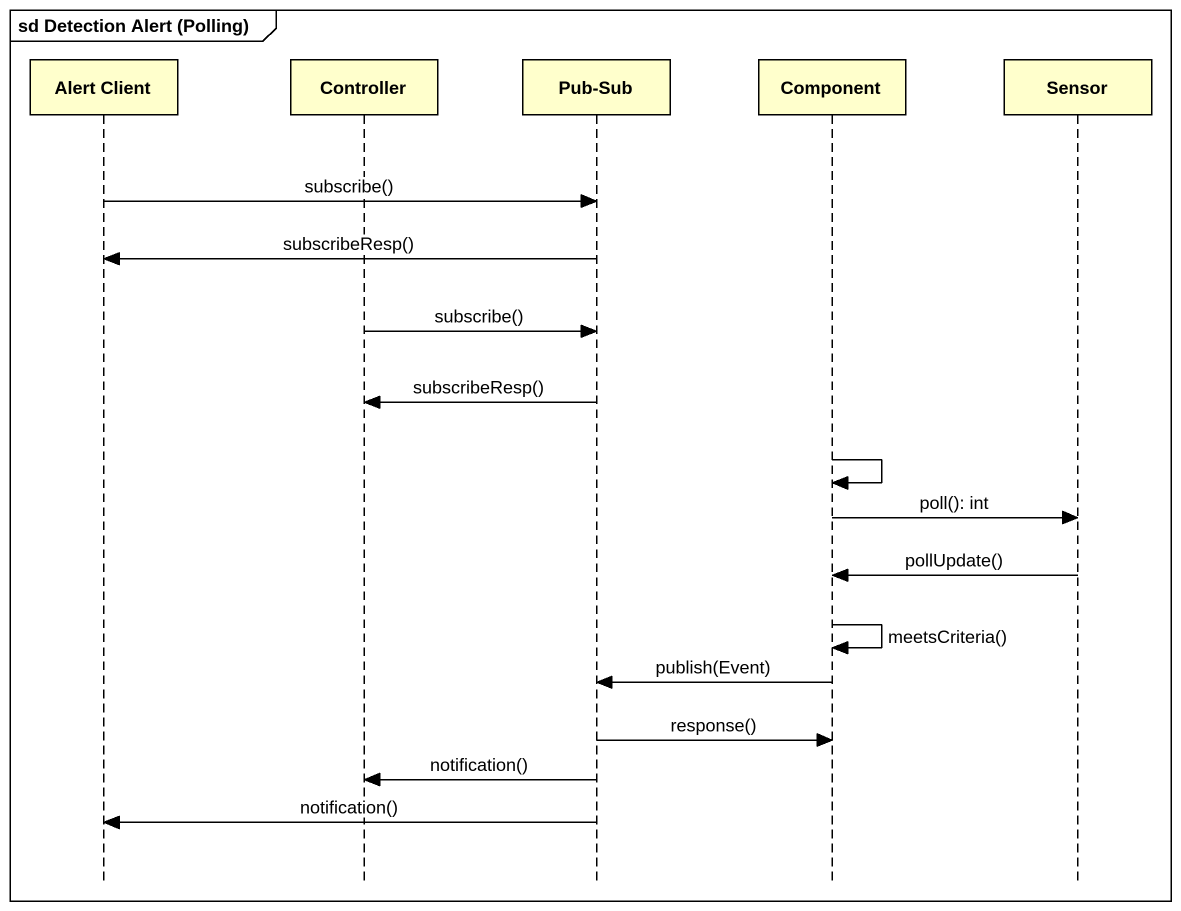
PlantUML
@startuml
mainframe sd Detection Alert (Polling)
hide footbox
participant "Alert Client" as Alert_Client
participant Controller
participant "Pub-Sub" as Pub_Sub
participant "Component" as Component_
participant Sensor

Alert_Client -> Pub_Sub : subscribe()
Pub_Sub -> Alert_Client : subscribeResp()
Controller -> Pub_Sub : subscribe()
Pub_Sub -> Controller : subscribeResp()
Component_ -> Component_
Component_ -> Sensor : poll(): int
Sensor -> Component_ : pollUpdate()
Component_ -> Component_ : meetsCriteria()
Component_ -> Pub_Sub : publish(Event)
Pub_Sub -> Component_ : response()
Pub_Sub -> Controller : notification()
Pub_Sub -> Alert_Client : notification()
@enduml
